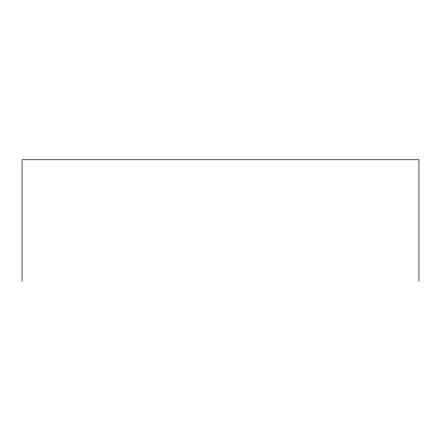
<?xml version="1.0" encoding="UTF-8"?>
<svg xmlns="http://www.w3.org/2000/svg" width="441" height="441" viewBox="0 0 441 441"><rect width="100%" height="100%" fill="white"/><g stroke="black" fill="none" stroke-linecap="round" stroke-linejoin="round"><path stroke-width="0.66" d="M418.95 281.248L418.95 159.752L22.05 159.752L22.05 281.248"/></g></svg>
